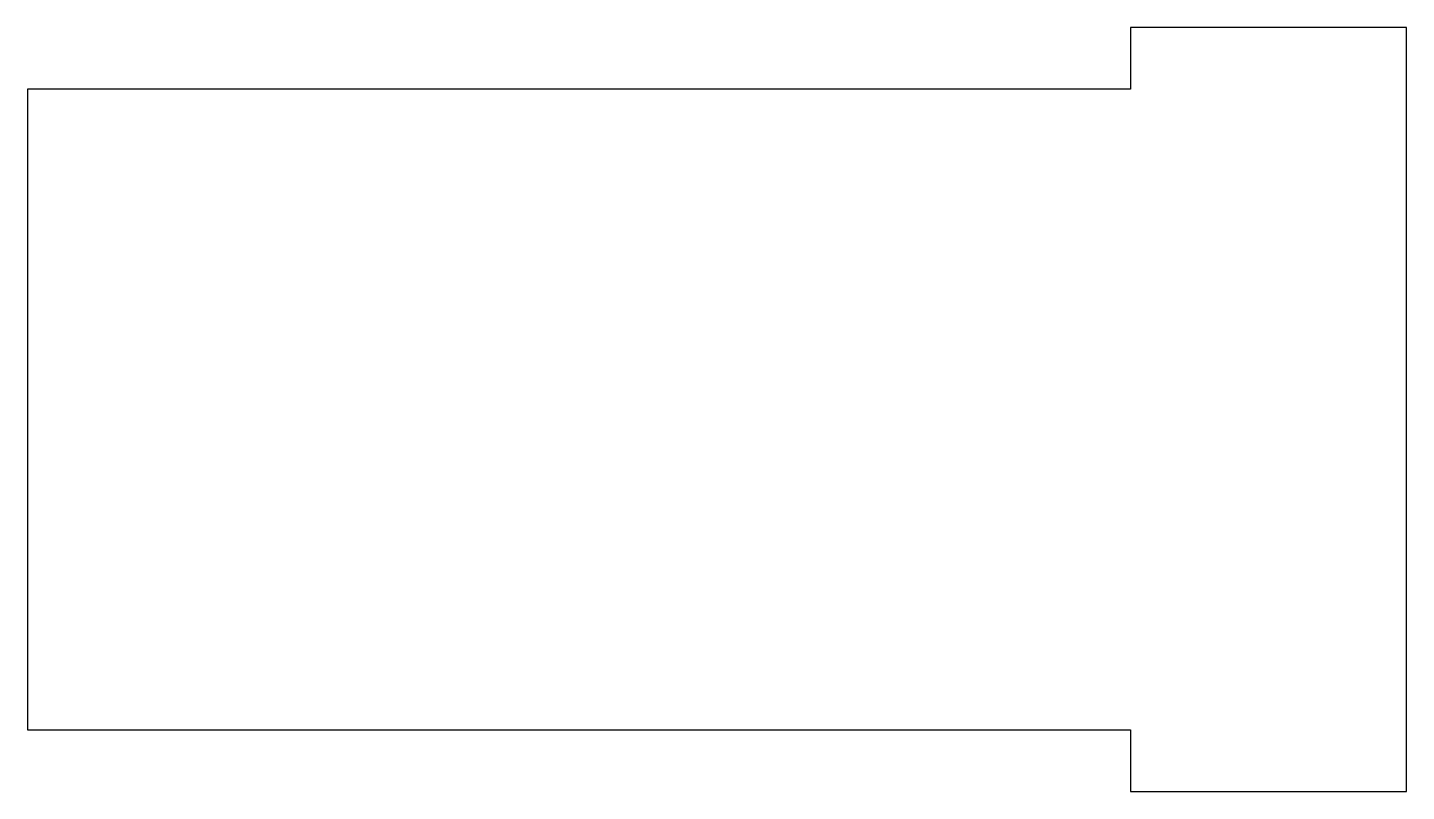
# Model space of a CAD drawing. Header units: inches. Extents: x 0 to 15, y 0 to 8.3.
import ezdxf

# ---------------------------------------------------------------- set-up
doc = ezdxf.new("R2010")
doc.units = ezdxf.units.IN
doc.header["$MEASUREMENT"] = 0
doc.layers.add('CUT', color=7, linetype='Continuous')

msp = doc.modelspace()

# ---------------------------------------------------------------- linework, layer by layer
at = {"layer": 'CUT'}
for p, q in [((15, 8.3125), (12, 8.3125)), ((12, 8.3125), (12, 7.640625)), ((15, 0), (15, 8.3125)), ((12, 7.640625), (0, 7.640625)), ((0, 7.640625), (0, 0.671875)), ((0, 0.671875), (12, 0.671875)), ((12, 0.671875), (12, 0)), ((12, 0), (15, 0))]:
    msp.add_line(p, q, dxfattribs=at)

doc.saveas('drawing.dxf')
